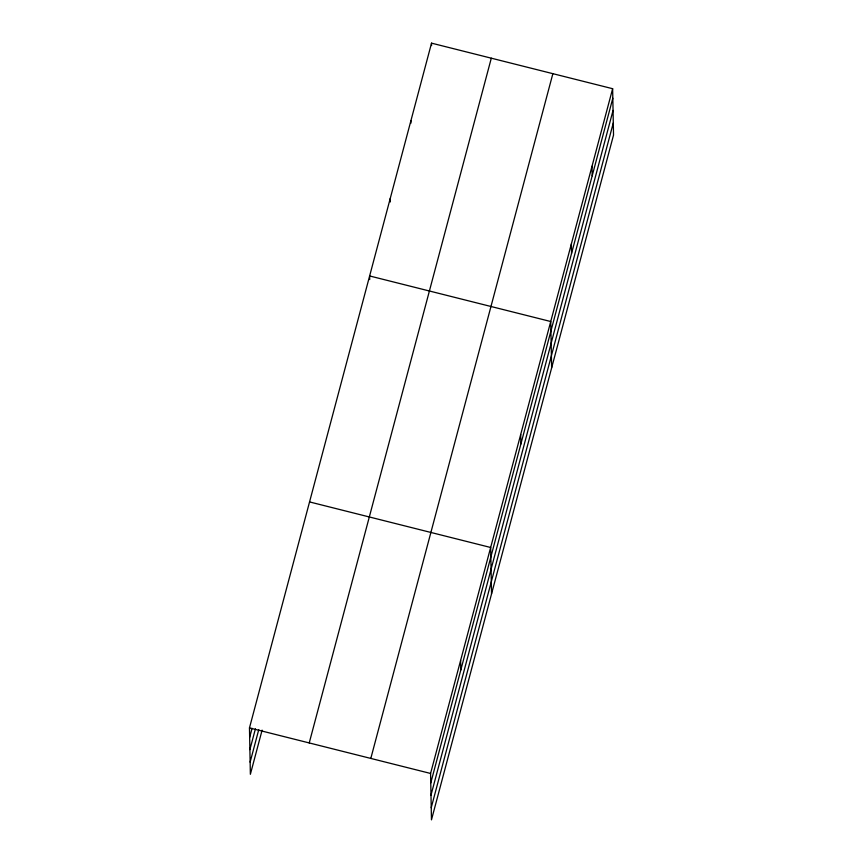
<?xml version="1.0" encoding="UTF-8"?>
<svg xmlns="http://www.w3.org/2000/svg" width="863" height="863" viewBox="0 0 863 863"><rect width="100%" height="100%" fill="white"/><g stroke="black" fill="none" stroke-linecap="round" stroke-linejoin="round"><path stroke-width="1.29" d="M262.104 730.141L250.367 774.294L249.472 727.908L431.532 43.15L612.633 88.706L613.528 135.092L431.468 819.85L430.572 773.453L612.633 88.706M249.655 737.444L252.072 728.35M249.892 749.613L255.416 728.825M250.13 762.137L258.76 729.667M309.234 742.935L491.306 58.188M370.81 758.426L552.87 73.668M430.756 783L612.816 98.242M430.993 795.157L613.054 110.41M431.23 807.692L613.291 122.934M309.558 501.932L490.659 547.487L491.543 593.884M249.472 727.908L430.572 773.453M592.007 166.311L592.191 175.847M571.371 243.916L571.554 253.452M551.63 367.908L550.734 321.521L369.634 275.966L369.709 279.547M520.691 434.499L520.874 444.046M460.615 660.475L460.799 670.012M431.532 43.15L431.586 45.534M410.907 120.755L410.95 123.139M390.27 198.361L390.335 201.942"/></g></svg>
